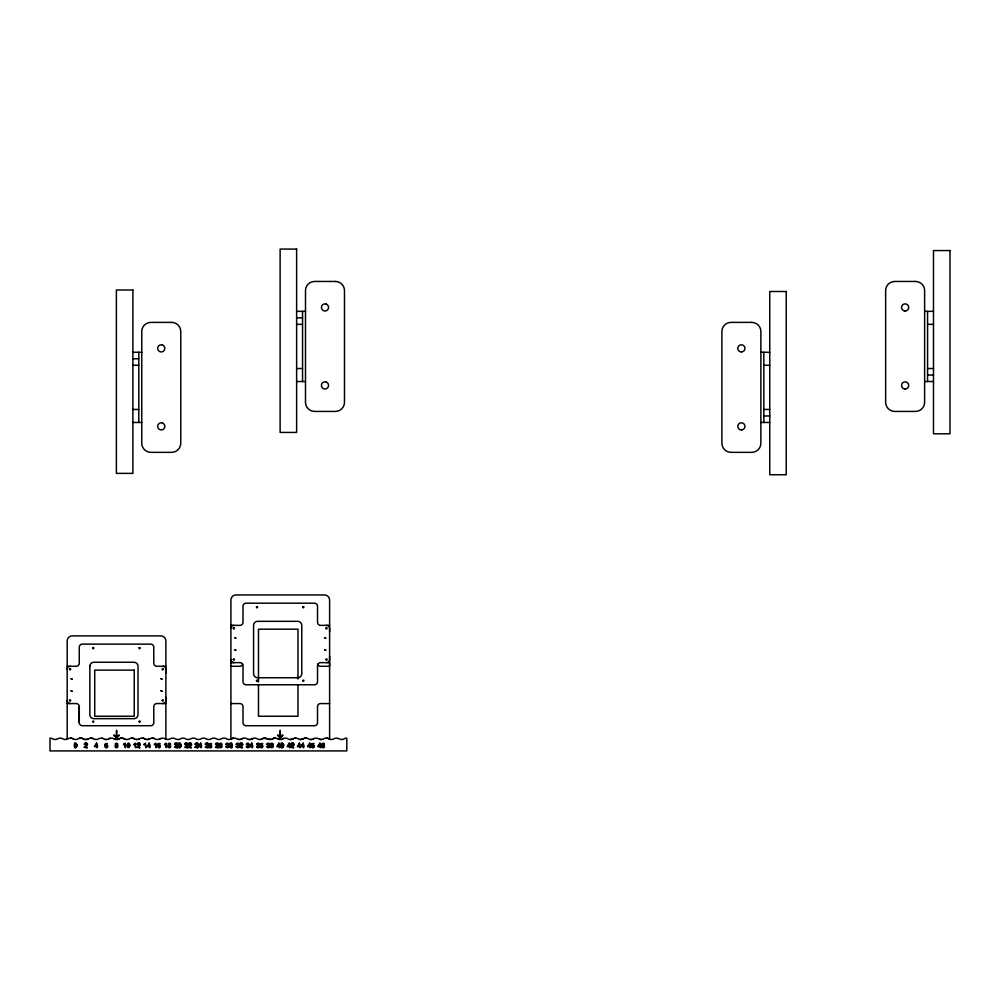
<?xml version="1.0" encoding="UTF-8"?>
<svg xmlns="http://www.w3.org/2000/svg" width="1000" height="1000" viewBox="0 0 1000 1000"><rect width="100%" height="100%" fill="white"/><g stroke="black" fill="none" stroke-linecap="round" stroke-linejoin="round"><path stroke-width="1.5" d="M165.875 703.55L156.812 703.55A3.025 3.025 0 0 0 153.787 706.575L153.8 722.7A3.025 3.025 0 0 1 150.775 725.713L82.275 725.713A3.025 3.025 0 0 1 79.262 722.688L79.262 706.575A3.025 3.025 0 0 0 76.237 703.55L67.175 703.55M165.875 739.163L165.875 641A5.112 5.112 0 0 0 160.75 635.887L72.287 635.887A5.112 5.112 0 0 0 67.175 641L67.175 739.163M329.613 739.163L329.613 600.062A5.112 5.112 0 0 0 324.5 594.95L236.038 594.95A5.112 5.112 0 0 0 230.912 600.062L230.912 739.163M77.088 745.675C73.65 736.038 73.138 754.087 77.088 745.675A5.613 5.613 0 0 0 77.013 744.488L77.025 744.6M181.25 745.675C177.838 735.975 177.3 754.075 181.25 745.675A5.613 5.613 0 0 0 181.188 744.488L181.188 744.6M283.65 745.675C280.212 736.038 279.7 754.087 283.65 745.675A5.613 5.613 0 0 0 283.575 744.488L283.587 744.6M129.812 745.863C127.425 736.888 125.812 752.513 129.812 745.863A5.763 5.763 0 0 0 129.762 744.488M158.075 745.037C161.95 743.225 159.775 751.25 157.537 746.275C156.5 741.4 163.038 744.412 158.637 743.737A1.688 1.688 0 0 0 158.138 745.037L158.575 743.787M209.488 745.037C213.1 743.188 211.637 750.913 209.025 746.612C207.475 741.525 214.6 744.237 210.062 743.737A1.688 1.688 0 0 0 209.562 745.037L210 743.787M260.625 745.037C264.375 743.15 262.5 751.162 260.113 746.388C258.925 741.375 265.688 744.412 261.163 743.763A1.688 1.688 0 0 0 260.7 745.037L261.1 743.812M84.362 747.35L87.338 747.75L85.087 747.2A1.875 1.875 0 0 1 85.412 746.812L87.275 744.812L86.562 743.238L84.5 744.013L86.675 744.038L85.475 746.038A3.887 3.887 0 0 0 84.275 747.35M174.662 747.35L177.638 747.75L175.387 747.2A1.875 1.875 0 0 1 175.712 746.812L177.575 744.812L176.8 743.213L174.8 744.013L176.975 744.038L175.775 746.038A3.887 3.887 0 0 0 174.575 747.35M195.138 747.35L198.113 747.75L195.85 747.2A1.875 1.875 0 0 1 196.188 746.812L198.038 744.812L197.262 743.213L195.263 744.013L197.45 744.038L196.25 746.038A3.887 3.887 0 0 0 195.037 747.35M215.588 747.35L218.562 747.75L216.312 747.2A1.975 1.975 0 0 1 216.637 746.8L217.2 746.312A12.45 12.45 0 0 0 217.925 745.662M239.613 747.4L242.6 747.75L240.338 747.2A1.875 1.875 0 0 1 240.675 746.812L242.537 744.812L241.75 743.213L239.75 744.013L241.938 744.038L240.738 746.038A3.887 3.887 0 0 0 239.537 747.35L239.625 747.35M290.887 747.35L293.863 747.75L291.613 747.2A1.875 1.875 0 0 1 291.938 746.812L293.8 744.812L293.012 743.213L291.025 744.013L293.2 744.038L292 746.038A3.887 3.887 0 0 0 290.8 747.35M76.35 746.75L75 747.075A3.825 3.825 0 0 1 75 744.087M129.075 746.812L129.1 746.75A4.338 4.338 0 0 0 129.012 744.013L127.625 744.038A3.938 3.938 0 0 0 127.688 746.85L129.075 746.812A4.487 4.487 0 0 0 129.05 744.212L129.075 744.125M231.65 746.75C230 749.925 228.975 741.762 231.65 744.2M282.913 746.75L281.562 747.075A3.825 3.825 0 0 1 281.562 744.087M318.025 663.988L318.025 664.925A3.025 3.025 0 0 0 320.55 666.287L329.613 666.287L329.613 662.625L320.55 662.625A3.025 3.025 0 0 0 317.538 665.638L317.538 681.762A3.025 3.025 0 0 1 314.525 684.775L246.025 684.775A3.025 3.025 0 0 1 243 681.762L243 665.638A3.025 3.025 0 0 0 239.988 662.625L230.912 662.625M74.887 744.038L76.275 744.013A4.338 4.338 0 0 1 76.263 746.712M180.4 746.975L180.525 746.75A4.338 4.338 0 0 0 180.425 744.013C178.925 741.5 177.75 748.625 180.4 746.975A4.088 4.088 0 0 0 180.4 744.237L180.5 744.125M231.5 747.025L231.537 746.975A4.088 4.088 0 0 0 231.525 744.237M282.762 747.025L282.8 746.975A4.088 4.088 0 0 0 282.787 744.237M138.212 746.087A3.887 3.887 0 0 0 136.975 747.35L140.05 747.75L137.787 747.2A1.875 1.875 0 0 1 138.112 746.812L139.975 744.812L139.262 743.238L137.2 744.013L139.388 744.038L138.175 746.038A12.287 12.287 0 0 0 138.675 745.612M187.25 745.662C190.075 742.225 182.875 743.737 185.675 743.962C187.438 742.638 187.95 745.65 186.025 746.038A3.887 3.887 0 0 0 184.825 747.35L187.887 747.75L185.637 747.2A1.875 1.875 0 0 1 185.963 746.812L187.25 745.662A12.45 12.45 0 0 1 186.525 746.312M189.638 746.087A3.887 3.887 0 0 0 188.4 747.35L191.475 747.75L189.213 747.2A1.875 1.875 0 0 1 189.537 746.812L191.4 744.812L190.688 743.238L188.65 743.938L190.825 744.075L189.6 746.038A12.287 12.287 0 0 0 190.1 745.612M206.5 746.087A3.887 3.887 0 0 0 205.275 747.35L208.337 747.75L206.075 747.2A1.875 1.875 0 0 1 206.412 746.812L208.263 744.812L207.55 743.238L205.487 744.013L207.675 744.038L206.475 746.038A12.287 12.287 0 0 0 206.962 745.612M118.875 735L116.775 737.113L116.587 730.3L116.263 737.113L114.162 735M119.237 735.35L116.625 737.938M282.625 735L280.512 737.113L280.225 730.288L280.012 737.113L277.9 735M282.975 735.35L280.375 737.938M312.4 743.787C310.912 745.863 312.8 744.062 314.137 745.4C314.887 747.225 313.363 748.55 311.812 747.362C308.913 742.025 317.262 743.75 312.4 743.787A1.688 1.688 0 0 0 311.962 745.037M215.5 747.35A3.887 3.887 0 0 1 216.725 746.087L217.838 743.938L215.625 744.45M138.675 746.312L138.825 746.188A12.45 12.45 0 0 0 139.4 745.662M105.875 743.763C104.325 745.863 106.312 744.075 107.587 745.4C108.35 747.225 106.812 748.55 105.275 747.362C102.4 741.95 110.6 743.85 105.962 743.7A1.688 1.688 0 0 0 105.412 745.037M251.688 739.038L252.712 738.525M303.15 738.9L303.738 738.587A4.775 4.775 0 0 1 304.513 738.312A4.888 4.888 0 0 1 305.512 738.138A5.15 5.15 0 0 1 306.025 738.138A4.675 4.675 0 0 0 305.512 738.138A5.1 5.1 0 0 0 303.738 738.587L300.562 739.5A5.412 5.412 0 0 1 299.875 739.438L299.225 739.275A5.075 5.075 0 0 1 298.2 738.812A5.1 5.1 0 0 0 295.613 738.125A5.138 5.138 0 0 0 294.938 738.175A5.1 5.1 0 0 0 293.2 738.737A5.088 5.088 0 0 1 291.512 739.4L291.35 739.425A5.138 5.138 0 0 1 290.163 739.488L289.812 739.463A5.088 5.088 0 0 1 288.25 738.975L287.938 738.812A5.112 5.112 0 0 0 282.975 738.737L282.387 739.038M169.913 745.25C172.763 742.663 165.912 742.525 168.625 745.25M102.35 738.263L102.35 738.263A5.213 5.213 0 0 1 102.825 738.413L104.012 738.975A5.112 5.112 0 0 0 104.8 739.275L106.112 739.5A5.112 5.112 0 0 0 108.7 738.9L108.987 738.737A4.688 4.688 0 0 1 109.438 738.525A4.85 4.85 0 0 1 110.062 738.312M321.375 739.5A5.637 5.637 0 0 0 322.062 739.438L322.713 739.275A5.088 5.088 0 0 0 323.762 738.812A5.075 5.075 0 0 1 326.325 738.125L326.825 738.162A5.075 5.075 0 0 1 328.275 738.525L328.438 738.587A5.15 5.15 0 0 1 328.875 738.812A5.1 5.1 0 0 0 333.988 738.812A5.112 5.112 0 0 1 339.113 738.812A5.1 5.1 0 0 0 344.225 738.812A5.112 5.112 0 0 1 346.788 738.125L346.788 750.925L50 750.925L50 738.125A5.112 5.112 0 0 1 52.562 738.812A5.1 5.1 0 0 0 57.675 738.812A5.112 5.112 0 0 1 62.787 738.812A5.088 5.088 0 0 0 67.912 738.812L69.287 738.263A5.038 5.038 0 0 1 69.787 738.175A5.138 5.138 0 0 1 72.9 738.737L72.888 738.737A5.038 5.038 0 0 0 70.788 738.138M95.363 739.45L96.737 739.45A5.075 5.075 0 0 0 98.175 739.038L98.9 738.662A5.1 5.1 0 0 1 99.838 738.312L101.512 738.138A5.1 5.1 0 0 1 102.825 738.413M73.2 738.9A5.075 5.075 0 0 0 75.775 739.5L77.088 739.275A5.075 5.075 0 0 0 77.862 738.975L78.888 738.462A5.1 5.1 0 0 1 83.25 738.812A5.088 5.088 0 0 0 84.325 739.275L84.963 739.425A5.088 5.088 0 0 0 85.662 739.5M108.7 738.9L108.987 738.737A5.1 5.1 0 0 1 111.075 738.138A5.15 5.15 0 0 1 111.75 738.138A5.1 5.1 0 0 1 113.963 738.812L114.1 738.9A4.825 4.825 0 0 0 114.55 739.112L115.838 739.45M136.137 739.425L136.812 739.5L135.488 739.275A5.088 5.088 0 0 1 134.738 738.975L134.425 738.812A5.1 5.1 0 0 0 129.462 738.737L129.025 738.975A5.075 5.075 0 0 1 128.262 739.275L127.613 739.425A5.138 5.138 0 0 1 125.913 739.425L125.25 739.275A5.075 5.075 0 0 1 124.225 738.812L124.05 738.737A5.112 5.112 0 0 0 119.075 738.812L118.787 738.975A5.075 5.075 0 0 1 117.212 739.45L116.862 739.488M136.762 739.513A5.25 5.25 0 0 0 137.812 739.438L138.5 739.275A5.088 5.088 0 0 0 139.55 738.812L139.688 738.737A5.1 5.1 0 0 1 141.762 738.138A5.15 5.15 0 0 1 142.45 738.138L143.6 738.35A5.45 5.45 0 0 1 144.55 738.75L144.95 738.975A5.088 5.088 0 0 0 146.562 739.463L146.875 739.488A5.188 5.188 0 0 0 147.575 739.488L149.2 739.112A5.475 5.475 0 0 0 149.637 738.9L149.787 738.812A5.075 5.075 0 0 1 154.713 738.737L155.037 738.9A5.075 5.075 0 0 0 157.65 739.5L158.963 739.275A5.075 5.075 0 0 0 159.725 738.975L160.012 738.812A4.938 4.938 0 0 1 160.463 738.587M251.975 738.9L252.562 738.587A5.112 5.112 0 0 1 257.238 738.812L257.387 738.9A5.088 5.088 0 0 0 259.137 739.463L259.45 739.488A5.162 5.162 0 0 0 260.825 739.4L261.775 739.112M263.412 738.35L263.575 738.312A4.425 4.425 0 0 1 264.062 738.2L268.062 739.112A5.075 5.075 0 0 0 268.55 739.275L271.537 739.275A5.075 5.075 0 0 0 272.3 738.975L273.488 738.413A5.088 5.088 0 0 1 273.975 738.263L274.462 738.175A5.138 5.138 0 0 1 275.15 738.138A5.088 5.088 0 0 1 277.4 738.662L277.712 738.812A5.075 5.075 0 0 0 279.275 739.4M313.238 738.975L313.663 738.737A5.112 5.112 0 0 1 318.5 738.737L319.075 739.038A5.088 5.088 0 0 0 319.713 739.275L320.688 739.475A5.138 5.138 0 0 0 322.062 739.425M231.513 738.9L231.65 738.812A5.112 5.112 0 0 1 232.087 738.587L232.55 738.413A5.112 5.112 0 0 1 233.038 738.263L234.037 738.138A5.112 5.112 0 0 1 236.788 738.825L237.213 739.038A5.088 5.088 0 0 0 238.663 739.463L239.5 739.5A5.637 5.637 0 0 0 240.188 739.438L240.837 739.275A5.088 5.088 0 0 0 241.887 738.812A5.112 5.112 0 0 1 242.95 738.35L244.45 738.125A5.112 5.112 0 0 1 247.025 738.825A5.075 5.075 0 0 0 248.088 739.275L248.713 739.425A5.138 5.138 0 0 0 249.387 739.5L250.413 739.425A5.45 5.45 0 0 0 251.075 739.275L251.225 739.225M262.213 738.9L262.362 738.812A4.188 4.188 0 0 1 262.8 738.587L262.95 738.525M272.587 738.812L273.337 738.462M241.45 739.038L242.475 738.525A4.325 4.325 0 0 1 242.95 738.35M292.625 739.038L293.2 738.737A4.263 4.263 0 0 1 293.65 738.525M117.175 745.25C119.95 742.575 113 742.625 115.875 745.25M169.988 745.212L170.075 745.175A1.363 1.363 0 0 1 170.3 747.25A1.363 1.363 0 0 1 168.2 747.237A1.363 1.363 0 0 1 168.575 745.175M221.337 745.25C224.05 742.562 217.15 742.688 220.037 745.25M272.462 745.25C275.325 742.712 268.363 742.625 271.175 745.25M323.725 745.25C326.562 742.638 319.613 742.625 322.438 745.25M283.575 738.462L283.412 738.525A4.175 4.175 0 0 0 282.975 738.737M232.4 738.462L232.087 738.587A4.237 4.237 0 0 0 231.65 738.812A5.088 5.088 0 0 1 226.562 738.812A5.112 5.112 0 0 0 221.425 738.812A5.1 5.1 0 0 1 216.3 738.812A5.1 5.1 0 0 0 211.188 738.812A5.1 5.1 0 0 1 206.075 738.812A5.112 5.112 0 0 0 200.95 738.812A5.1 5.1 0 0 1 195.837 738.812A5.112 5.112 0 0 0 190.712 738.812A5.1 5.1 0 0 1 185.6 738.812A5.112 5.112 0 0 0 180.487 738.812A5.1 5.1 0 0 1 175.362 738.812A5.112 5.112 0 0 0 170.25 738.812A5.1 5.1 0 0 1 165.125 738.812L164.988 738.737A5.112 5.112 0 0 0 162.913 738.138A5.138 5.138 0 0 0 162.4 738.138A5.112 5.112 0 0 0 160.012 738.812M148.887 739.225L147.575 739.488M292.162 739.225L291.525 739.4M233.363 738.2L233.038 738.263A4.45 4.45 0 0 0 232.55 738.413M274.3 738.2L273.975 738.263A4.45 4.45 0 0 0 273.488 738.413M278.288 739.112L278.6 739.225A5.162 5.162 0 0 0 280.613 739.488L281.125 739.425M311.825 739.425L311.312 739.488A5.587 5.587 0 0 1 310.625 739.488L310.275 739.463A5.075 5.075 0 0 1 308.575 738.9L307.975 738.587A5.1 5.1 0 0 0 306.012 738.138M270.887 739.425L270.212 739.5M225.8 746.525L227.325 747.362L228.225 746.45L226.925 745.562L227.8 743.787L225.863 744.312M236.05 746.525L237.575 747.362L238.475 746.45L237.175 745.562L238.025 743.763L236.112 744.312M246.275 746.525L247.787 747.362L248.688 746.45L247.387 745.562L248.275 743.787L246.337 744.312M256.5 746.525L258.012 747.362L258.913 746.45L257.613 745.562L258.475 743.763L256.562 744.312M266.725 746.525L268.25 747.362L269.15 746.45L267.85 745.562L268.725 743.787L266.788 744.312M300.912 739.5L302.238 739.275A5.075 5.075 0 0 0 302.863 739.038M131.7 738.138L131.875 738.125A5.1 5.1 0 0 1 134.438 738.812M152.175 738.138L152.513 738.138A5.138 5.138 0 0 1 154.312 738.525M296.625 311.337L305.5 311.337M924.625 311.337L933.487 311.337M296.625 317.838L302.55 317.838M296.625 324.338L302.55 324.338M927.575 324.338L933.487 324.338M132.887 352.275L141.762 352.275M760.875 352.275L769.75 352.275M132.887 358.775L138.8 358.775M132.887 365.275L138.8 365.275M763.838 365.275L769.75 365.275M296.625 368.525L302.55 368.525M927.575 368.525L933.487 368.525M927.575 375.025L933.487 375.025M296.625 381.525L305.5 381.525M924.625 381.525L933.487 381.525M132.887 409.462L138.8 409.462M763.838 409.462L769.75 409.462M763.838 415.962L769.75 415.962M132.887 422.463L141.762 422.463M760.875 422.463L769.75 422.463M230.912 625.363L239.988 625.363A3.025 3.025 0 0 0 243 622.325L243 606.213A3.025 3.025 0 0 1 246.025 603.188L314.525 603.188A3.025 3.025 0 0 1 317.525 606.225L317.525 622.337A3.025 3.025 0 0 0 320.55 625.363L329.613 625.363M67.175 666.287L76.237 666.287A3.025 3.025 0 0 0 79.262 663.263L79.262 647.15A3.025 3.025 0 0 1 82.275 644.125L150.775 644.125A3.025 3.025 0 0 1 153.787 647.163L153.787 663.275A3.025 3.025 0 0 0 156.812 666.287L165.875 666.287M230.912 666.287L239.988 666.287A3.025 3.025 0 0 0 242.512 664.925L242.512 663.988M230.912 703.562L239.988 703.562A3.025 3.025 0 0 1 243 706.575L243 722.688A3.025 3.025 0 0 0 246.025 725.713L314.513 725.713A3.025 3.025 0 0 0 317.525 722.688L317.525 706.575A3.025 3.025 0 0 1 320.55 703.562L329.613 703.562M265.087 738.138L264.062 738.2A5.112 5.112 0 0 0 262.362 738.812A5.088 5.088 0 0 1 260.812 739.4M326.488 738.138L326.825 738.162A4.913 4.913 0 0 1 327.5 738.263L327.65 738.312M106.112 739.5L105.438 739.425M269.862 739.5L268.525 739.275M265.262 738.138L266.887 738.525M142.45 738.138L143.112 738.238M310.275 739.463L310.625 739.488A5.2 5.2 0 0 0 311.312 739.488L311.65 739.463A5.075 5.075 0 0 0 313.387 738.9M320.688 739.475L319.7 739.275M115.5 739.4L114.862 739.225M238.15 739.362L238.15 739.362A5.138 5.138 0 0 0 238.637 739.45M143.287 738.263L143.6 738.35A5.1 5.1 0 0 1 144.512 738.737M90.763 738.125A5.15 5.15 0 0 1 93.062 738.587L93.787 738.975A5.075 5.075 0 0 0 95.4 739.463M277.55 735.35L280.087 737.887M113.8 735.35L116.337 737.887M230.263 747.025L230.3 747.075A3.825 3.825 0 0 1 230.3 744.087M282.913 744.2L281.45 744.038L281.488 746.988M927.575 311.337L927.575 381.525M763.838 352.275L763.838 422.463M329.625 631.975L329.625 628.375A3.025 3.025 0 0 0 326.613 625.35M329.625 656.287L329.625 659.6A3.025 3.025 0 0 1 326.613 662.625M302.55 311.337L302.55 381.525M297.975 678.938L297.975 629.188L258.475 629.188L258.475 682.038M297.975 685.15L297.975 716.25L258.475 716.25L258.475 685.15M165.888 672.913L165.888 669.312A3.025 3.025 0 0 0 162.862 666.287M165.888 697.225L165.888 700.537A3.025 3.025 0 0 1 162.862 703.55M165.738 744.137L166.3 747.75L165.938 743.125A2.85 2.85 0 0 1 164.587 744.225L164.6 744.825A3.55 3.55 0 0 0 165.738 744.137M155.512 744.137L156.075 747.75L155.712 743.125A2.85 2.85 0 0 1 154.362 744.225L154.375 744.825A3.55 3.55 0 0 0 155.512 744.137M145.287 744.137L145.85 747.75L145.488 743.125A2.85 2.85 0 0 1 144.137 744.225M144.15 744.275L144.15 744.825A3.55 3.55 0 0 0 145.287 744.137M138.8 352.275L138.8 422.463M135.062 744.137L135.625 747.75L135.262 743.125A2.85 2.85 0 0 1 133.912 744.225L133.925 744.825A3.55 3.55 0 0 0 135.062 744.137M124.812 744.137L125.375 747.75L125.013 743.125A2.85 2.85 0 0 1 123.663 744.225M123.675 744.275L123.675 744.825A3.55 3.55 0 0 0 124.812 744.137M79.262 706.575L79.262 722.7M233.938 662.625A3.025 3.025 0 0 1 230.912 659.6M230.912 628.375A3.025 3.025 0 0 1 233.938 625.35M274.462 738.175A4.787 4.787 0 0 1 275.15 738.138M282.538 738.975A5.075 5.075 0 0 1 280.95 739.463M291.35 739.438A5.637 5.637 0 0 1 290.1 739.488M294.938 738.175A4.787 4.787 0 0 1 295.613 738.138M251.838 738.975A5.075 5.075 0 0 1 250.25 739.463M249.288 739.513A5.45 5.45 0 0 1 248.6 739.438M240.188 739.425A5.138 5.138 0 0 1 239.5 739.5M300.562 739.5A5.138 5.138 0 0 1 299.875 739.425M328.438 738.587A9.712 9.712 0 0 1 328.875 738.812M119.075 738.812A5.112 5.112 0 0 1 124.05 738.737M125.25 739.275A4.875 4.875 0 0 1 124.637 739.038M149.637 738.9A5.088 5.088 0 0 1 149.2 739.112M145.875 739.325A4.825 4.825 0 0 1 145.4 739.163A4.763 4.763 0 0 1 144.95 738.975M93.012 738.587A5.062 5.062 0 0 0 88.525 738.737L88.375 738.812A5.088 5.088 0 0 1 86.5 739.463M87.938 739.038A5.275 5.275 0 0 1 84.887 739.438M83.7 739.038A4.662 4.662 0 0 1 83.263 738.812A5.15 5.15 0 0 0 80.7 738.125M79.362 738.312A4.925 4.925 0 0 1 79.85 738.2M114.575 739.112A5.075 5.075 0 0 1 114.138 738.9M118.787 738.975A5.2 5.2 0 0 1 116.137 739.5M139.113 739.038A5.25 5.25 0 0 1 138.5 739.275M70.188 703.55A3.025 3.025 0 0 1 67.175 700.537M67.175 669.312A3.025 3.025 0 0 1 70.188 666.287M205.263 744.45A1.575 1.575 0 0 1 207.575 743.062A1.575 1.575 0 0 1 207.75 745.763M207.688 745.662A12.45 12.45 0 0 1 206.975 746.312M186.525 745.612A12.287 12.287 0 0 1 186.025 746.038M184.812 744.45A1.575 1.575 0 0 1 187.125 743.062A1.575 1.575 0 0 1 187.312 745.763M117.212 745.188A1.363 1.363 0 0 1 117.562 747.25A1.363 1.363 0 0 1 115.463 747.237A1.363 1.363 0 0 1 115.838 745.175M84.262 744.45A1.575 1.575 0 0 1 86.575 743.062A1.575 1.575 0 0 1 86.762 745.763M86.7 745.662A12.45 12.45 0 0 1 85.975 746.312M221.375 745.188A1.363 1.363 0 0 1 221.713 747.25A1.363 1.363 0 0 1 219.625 747.237A1.363 1.363 0 0 1 220 745.175M228.038 745.088A1.388 1.388 0 0 1 228.225 747.463A1.388 1.388 0 0 1 226.038 746.5M226.062 744.325A1.312 1.312 0 0 1 228.012 743.3A1.312 1.312 0 0 1 228.15 745.5M195.037 744.45A1.575 1.575 0 0 1 197.35 743.062A1.575 1.575 0 0 1 197.525 745.763M197.463 745.662A12.45 12.45 0 0 1 196.737 746.312M217.2 745.612A12.287 12.287 0 0 1 216.7 746.038M215.487 744.45A1.575 1.575 0 0 1 217.8 743.062A1.575 1.575 0 0 1 217.987 745.763M85.975 745.612A12.287 12.287 0 0 1 85.475 746.038M188.388 744.45A1.575 1.575 0 0 1 190.712 743.062A1.575 1.575 0 0 1 190.888 745.763M190.825 745.662A12.45 12.45 0 0 1 190.1 746.312M127.725 747.025A3.825 3.825 0 0 1 127.75 744.087M136.975 744.45A1.575 1.575 0 0 1 139.288 743.062A1.575 1.575 0 0 1 139.462 745.763M176.275 745.612A12.287 12.287 0 0 1 175.775 746.038M174.562 744.45A1.575 1.575 0 0 1 176.875 743.062A1.575 1.575 0 0 1 177.062 745.763M177 745.662A12.45 12.45 0 0 1 176.275 746.312M179.137 747.025A3.825 3.825 0 0 1 179.163 744.087M196.737 745.612A12.287 12.287 0 0 1 196.25 746.038M231.562 744.013A4.338 4.338 0 0 1 231.562 746.712M238.287 745.088A1.388 1.388 0 0 1 238.475 747.463A1.388 1.388 0 0 1 236.287 746.5M236.312 744.325A1.312 1.312 0 0 1 238.263 743.3A1.312 1.312 0 0 1 238.4 745.5M241.225 745.612A12.287 12.287 0 0 1 240.738 746.038M239.525 744.45A1.575 1.575 0 0 1 241.838 743.062A1.575 1.575 0 0 1 242.025 745.763M241.962 745.662A12.45 12.45 0 0 1 241.238 746.312M248.512 745.088A1.388 1.388 0 0 1 248.688 747.463A1.388 1.388 0 0 1 246.513 746.5M246.537 744.325A1.312 1.312 0 0 1 248.487 743.3A1.312 1.312 0 0 1 248.612 745.5M258.738 745.088A1.388 1.388 0 0 1 258.913 747.463A1.388 1.388 0 0 1 256.737 746.5M256.762 744.325A1.312 1.312 0 0 1 258.712 743.3A1.312 1.312 0 0 1 258.837 745.5M268.962 745.088A1.388 1.388 0 0 1 269.137 747.463A1.388 1.388 0 0 1 266.962 746.5M266.988 744.325A1.312 1.312 0 0 1 268.938 743.3A1.312 1.312 0 0 1 269.062 745.5M272.5 745.188A1.363 1.363 0 0 1 272.85 747.25A1.363 1.363 0 0 1 270.75 747.237A1.363 1.363 0 0 1 271.137 745.175M282.825 744.013A4.338 4.338 0 0 1 282.825 746.712M292.5 745.612A12.287 12.287 0 0 1 292 746.038M290.788 744.45A1.575 1.575 0 0 1 293.1 743.062A1.575 1.575 0 0 1 293.288 745.763M293.225 745.662A12.45 12.45 0 0 1 292.5 746.312M323.762 745.188A1.363 1.363 0 0 1 324.113 747.25A1.363 1.363 0 0 1 322.013 747.237A1.363 1.363 0 0 1 322.4 745.175M89.838 666.287L89.838 714.638A4.025 4.025 0 0 0 93.863 718.662L134 718.662A4.025 4.025 0 0 0 138.025 714.638L138.025 666.287A4.025 4.025 0 0 0 134 662.262L93.863 662.262A4.025 4.025 0 0 0 89.838 666.287M253.575 625.35L253.575 673.7A4.025 4.025 0 0 0 257.613 677.725L297.738 677.725A4.025 4.025 0 0 0 301.775 673.7L301.775 625.35A4.025 4.025 0 0 0 297.738 621.325L257.613 621.325A4.025 4.025 0 0 0 253.575 625.35M229.387 745.275C233.575 754.6 232.537 736.35 229.387 745.275M107.225 746.287C106.35 749.925 104.625 743.112 107.225 746.287M159.963 746.287C158.963 750 157.325 743.138 159.963 746.287M211.388 746.287C210.225 750 208.812 743.112 211.388 746.287M262.512 746.287C261.363 749.938 260.038 743.037 262.512 746.287M313.775 746.287C312.812 749.887 311.212 743.088 313.775 746.287M115.588 746.363C118.275 749.338 117.05 743.062 115.588 746.363M168.325 746.363C171.038 749.312 169.788 743.062 168.325 746.363M219.75 746.363C222.45 749.325 221.175 743.075 219.75 746.363M270.875 746.363C273.663 749.287 272.175 743.062 270.875 746.363M322.15 746.363C324.825 749.35 323.6 743.062 322.15 746.363M117.263 744.325C115.975 747 115.262 742 117.263 744.325M170.012 744.325C169.25 741.762 167.6 746.287 170 744.425M221.425 744.325C220.75 741.775 218.975 746.25 221.425 744.425M272.562 744.325C271.85 741.762 270.125 746.25 272.55 744.425M323.825 744.325C323.088 741.75 321.4 746.263 323.825 744.425M69.55 669.05C70.088 671.775 71.8 667.438 69.55 669.05M71.05 678.675L72.088 679.087L71.05 678.675M71.05 690.763L72.088 691.175L71.05 690.763M69.55 700.275C70.088 703 71.8 698.662 69.55 700.275M92.713 647.9C93.263 650.625 94.975 646.287 92.713 647.9M92.713 721.425C93.263 724.163 94.975 719.812 92.713 721.425M139.05 647.9C139.6 650.625 141.312 646.287 139.05 647.9M139.05 721.425C139.6 724.163 141.312 719.812 139.05 721.425M162.213 669.05C162.763 671.775 164.475 667.438 162.213 669.05M160.975 678.675L162 679.087L160.975 678.675M160.975 690.763L162 691.162L160.975 690.763M162.213 700.275C162.763 703 164.475 698.662 162.213 700.275M233.287 628.112C233.837 630.837 235.55 626.5 233.287 628.112M234.8 637.737L235.825 638.15L234.8 637.737M234.8 649.825L235.825 650.238L234.8 649.825M233.287 659.338C233.837 662.075 235.55 657.725 233.287 659.338M256.462 606.962C257 609.688 258.712 605.35 256.462 606.962M256.462 680.5C257 683.225 258.712 678.875 256.462 680.5M302.787 606.962C303.337 609.688 305.05 605.35 302.787 606.962M302.787 680.5C303.337 683.225 305.05 678.875 302.787 680.5M325.962 628.112C326.512 630.837 328.225 626.5 325.962 628.112M324.712 637.737L325.75 638.15L324.712 637.737M324.712 649.825L325.75 650.238L324.712 649.825M325.962 659.338C326.512 662.075 328.225 657.725 325.962 659.338M96.463 744.05L95.013 746.125L96.463 746.125L96.463 744.05M149.113 744.05L147.662 746.125L149.113 746.125L149.113 744.05M200.525 744.05L199.088 746.125L200.525 746.125L200.525 744.05M251.663 744.05L250.225 746.125L251.663 746.125L251.663 744.05M278.875 744.05L277.438 746.125L278.875 746.125L278.875 744.05M289.125 744.05L287.688 746.125L289.125 746.125L289.125 744.05M299.35 744.05L297.913 746.125L299.35 746.125L299.35 744.05M302.925 744.05L301.488 746.125L302.925 746.125L302.925 744.05M309.575 744.05L308.137 746.125L309.575 746.125L309.575 744.05M319.8 744.05L318.363 746.125L319.8 746.125L319.8 744.05M96.562 743.138L94.462 746.637L96.463 746.637L97.025 747.75L97.65 746.125L96.562 743.138M149.213 743.138L147.113 746.637L149.113 746.637L149.675 747.75L150.3 746.125L149.213 743.138M200.637 743.138L198.538 746.637L200.525 746.637L201.1 747.75L201.713 746.125L200.637 743.138M251.762 743.138L249.662 746.637L251.663 746.637L252.225 747.75L252.85 746.125L251.762 743.138M278.988 743.138L276.887 746.637L278.875 746.637L279.45 747.75L280.062 746.125L278.988 743.138M289.237 743.138L287.125 746.637L289.125 746.637L289.7 747.75L290.312 746.125L289.237 743.138M299.45 743.138L297.35 746.637L299.35 746.637L299.913 747.75L300.538 746.125L299.45 743.138M303.025 743.138L300.925 746.637L302.925 746.637L303.488 747.75L304.113 746.125L303.025 743.138M309.675 743.138L307.575 746.637L309.575 746.637L310.138 747.75L310.763 746.125L309.675 743.138M319.913 743.138L317.8 746.637L319.8 746.637L320.363 747.75L320.988 746.125L319.913 743.138M296.625 249.075L280.125 249.075L280.125 432.438L296.625 432.438L296.625 249.075M950 250.562L933.487 250.562L933.487 433.8L950 433.8L950 250.562M335.4 281.45L314.6 281.45A9.1 9.1 0 0 0 305.5 290.55L305.5 402.325A9.1 9.1 0 0 0 314.6 411.425L335.4 411.425A9.1 9.1 0 0 0 344.487 402.325L344.487 290.55A9.1 9.1 0 0 0 335.4 281.45M915.525 281.45L894.725 281.45A9.1 9.1 0 0 0 885.638 290.55L885.638 402.325A9.1 9.1 0 0 0 894.725 411.425L915.525 411.425A9.1 9.1 0 0 0 924.625 402.325L924.625 290.55A9.1 9.1 0 0 0 915.525 281.45M132.887 290.012L116.375 290.012L116.375 473.375L132.887 473.375L132.887 290.012M786.25 291.5L769.75 291.5L769.75 474.738L786.25 474.738L786.25 291.5M171.65 322.388L150.85 322.388A9.1 9.1 0 0 0 141.762 331.488L141.762 443.263A9.1 9.1 0 0 0 150.85 452.35L171.65 452.35A9.1 9.1 0 0 0 180.75 443.263L180.75 331.488A9.1 9.1 0 0 0 171.65 322.388M751.775 322.388L730.987 322.388A9.1 9.1 0 0 0 721.888 331.488L721.888 443.263A9.1 9.1 0 0 0 730.987 452.35L751.775 452.35A9.1 9.1 0 0 0 760.875 443.263L760.875 331.488A9.1 9.1 0 0 0 751.775 322.388M134.225 670.125L94.725 670.125L94.725 716.25L134.225 716.25L134.225 670.125M905.125 311.012L903.812 310.763A3.575 3.575 0 0 1 902.575 304.938A3.575 3.575 0 0 1 908.425 306.062A3.575 3.575 0 0 1 905.125 311.012M741.388 351.95L740.062 351.7A3.575 3.575 0 0 1 738.825 345.875A3.575 3.575 0 0 1 744.675 346.987A3.575 3.575 0 0 1 741.388 351.95M905.125 389L903.812 388.75A3.575 3.575 0 0 1 902.575 382.925A3.575 3.575 0 0 1 908.425 384.038A3.575 3.575 0 0 1 905.125 389M326.312 304.125L325 303.863A3.575 3.575 0 0 0 321.7 308.825A3.575 3.575 0 0 0 327.55 309.938A3.575 3.575 0 0 0 326.312 304.125M741.388 429.938L740.062 429.688A3.575 3.575 0 0 1 738.825 423.862A3.575 3.575 0 0 1 744.675 424.975A3.575 3.575 0 0 1 741.388 429.938M162.562 345.05L161.25 344.8A3.575 3.575 0 0 0 157.963 349.762A3.575 3.575 0 0 0 163.812 350.875A3.575 3.575 0 0 0 162.562 345.05M326.312 382.1L325 381.85A3.575 3.575 0 0 0 321.7 386.812A3.575 3.575 0 0 0 327.55 387.925A3.575 3.575 0 0 0 326.312 382.1M162.562 423.038L161.25 422.788A3.575 3.575 0 0 0 157.963 427.75A3.575 3.575 0 0 0 163.812 428.862A3.575 3.575 0 0 0 162.562 423.038"/></g></svg>
